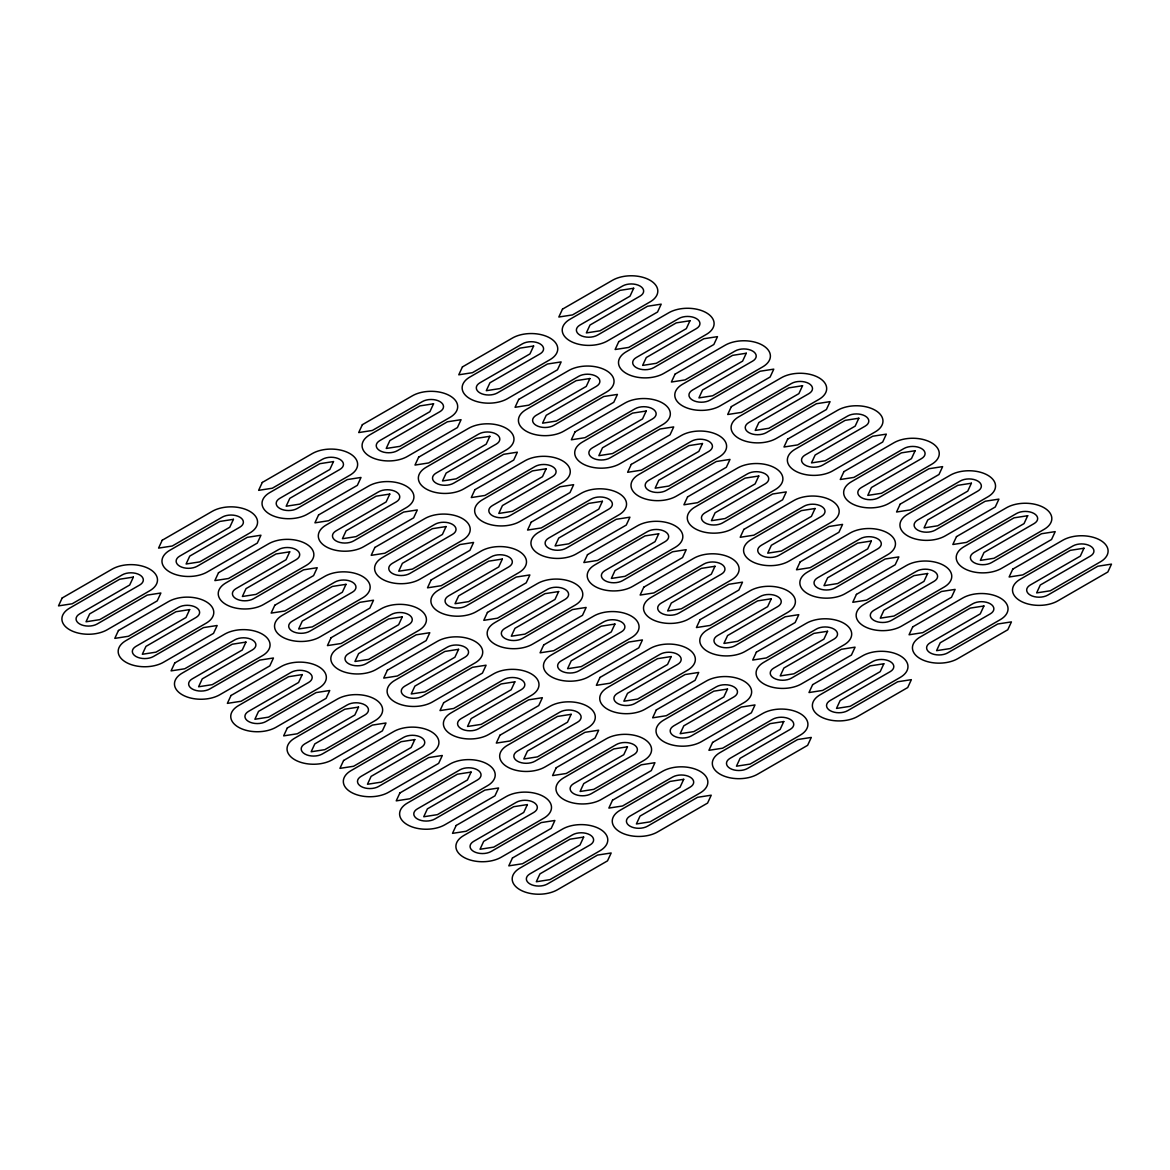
<?xml version="1.0" encoding="UTF-8"?>
<svg xmlns="http://www.w3.org/2000/svg" width="1170" height="1170" viewBox="0 0 1170 1170"><rect width="100%" height="100%" fill="white"/><g stroke="black" fill="none" stroke-linecap="round" stroke-linejoin="round"><path stroke-width="1.5" d="M62.156 598.002L58.5 605.884L72.174 603.778L122.206 574.894A12.387 7.152 0 0 1 139.713 574.894A12.387 7.152 0 0 1 139.713 585L89.68 613.884L86.024 621.782L99.684 619.661L149.716 590.777A26.53 15.312 0 0 0 149.716 569.117A26.53 15.312 0 0 0 112.188 569.117L62.156 598.002M133.365 577.102L129.709 585L79.677 613.884A12.387 7.152 0 0 0 79.677 623.99A12.387 7.152 0 0 0 97.183 623.99L147.215 595.106L160.89 593L157.219 600.883L107.187 629.767A26.53 15.312 0 0 1 69.673 629.767A26.53 15.312 0 0 1 69.673 608.107L119.706 579.223L133.365 577.102M118.448 630.498L114.792 638.381L128.451 636.275L178.483 607.391A12.387 7.152 0 0 1 196.004 607.391A12.387 7.152 0 0 1 196.004 617.497L145.972 646.381L142.301 654.279L155.976 652.158L206.008 623.274A26.53 15.312 0 0 0 206.008 601.614A26.53 15.312 0 0 0 168.48 601.614L118.448 630.498M162.22 540.233L158.564 548.116L172.239 546.01L222.271 517.125A12.387 7.152 0 0 1 239.777 517.125A12.387 7.152 0 0 1 239.777 527.231L189.745 556.116L186.088 564.013L199.748 561.892L249.78 533.008A26.53 15.312 0 0 0 249.78 511.334A26.53 15.312 0 0 0 212.253 511.334L162.22 540.233M189.657 609.599L185.986 617.497L135.954 646.381A12.387 7.152 0 0 0 135.954 656.487A12.387 7.152 0 0 0 153.475 656.487L203.507 627.603L217.167 625.497L213.51 633.379L163.478 662.264A26.53 15.312 0 0 1 125.951 662.264A26.53 15.312 0 0 1 125.951 640.604L175.983 611.72L189.657 609.599M233.43 519.334L229.773 527.231L179.741 556.116A12.387 7.152 0 0 0 179.741 566.221A12.387 7.152 0 0 0 197.247 566.221L247.28 537.337L260.954 535.216L257.283 543.114L207.251 571.998A26.53 15.312 0 0 1 169.738 571.998A26.53 15.312 0 0 1 169.738 550.339L219.77 521.454L233.43 519.334M174.739 662.995L171.069 670.878L184.743 668.772L234.775 639.888A12.387 7.152 0 0 1 252.281 639.888A12.387 7.152 0 0 1 252.281 649.993L202.249 678.878L198.593 686.775L212.253 684.655L262.285 655.77A26.53 15.312 0 0 0 262.285 634.111A26.53 15.312 0 0 0 224.772 634.111L174.739 662.995M218.512 572.73L214.856 580.612L228.516 578.506L278.548 549.607A12.387 7.152 0 0 1 296.068 549.607A12.387 7.152 0 0 1 296.068 559.728L246.036 588.612L242.365 596.495L256.04 594.389L306.072 565.505A26.53 15.312 0 0 0 306.072 543.831A26.53 15.312 0 0 0 268.544 543.831L218.512 572.73M262.285 482.449L258.628 490.347L272.303 488.226L322.335 459.342A12.387 7.152 0 0 1 339.841 459.342A12.387 7.152 0 0 1 339.841 469.462L289.809 498.347L286.153 506.23L299.812 504.124L349.845 475.239A26.53 15.312 0 0 0 349.845 453.565A26.53 15.312 0 0 0 312.317 453.565L262.285 482.449M245.949 642.096L242.278 649.993L192.246 678.878A12.387 7.152 0 0 0 192.246 688.984A12.387 7.152 0 0 0 209.752 688.984L259.784 660.099L273.458 657.993L269.802 665.876L219.77 694.761A26.53 15.312 0 0 1 182.242 694.761A26.53 15.312 0 0 1 182.242 673.101L232.274 644.217L245.949 642.096M289.721 551.83L286.05 559.728L236.018 588.612A12.387 7.152 0 0 0 236.018 598.718A12.387 7.152 0 0 0 253.539 598.718L303.571 569.834L317.231 567.713L313.575 575.611L263.542 604.495A26.53 15.312 0 0 1 226.015 604.495A26.53 15.312 0 0 1 226.015 582.835L276.047 553.951L289.721 551.83M333.494 461.565L329.838 469.462L279.805 498.347A12.387 7.152 0 0 0 279.805 508.453A12.387 7.152 0 0 0 297.312 508.453L347.344 479.568L361.018 477.448L357.347 485.345L307.315 514.23A26.53 15.312 0 0 1 269.802 514.23A26.53 15.312 0 0 1 269.802 492.57L319.834 463.686L333.494 461.565M231.017 695.492L227.36 703.375L241.035 701.269L291.067 672.384A12.387 7.152 0 0 1 308.573 672.384A12.387 7.152 0 0 1 308.573 682.49L258.541 711.375L254.87 719.272L268.544 717.151L318.576 688.267A26.53 15.312 0 0 0 318.576 666.607A26.53 15.312 0 0 0 281.049 666.607L231.017 695.492M274.804 605.226L271.133 613.109L284.807 611.003L334.839 582.104A12.387 7.152 0 0 1 352.345 582.104A12.387 7.152 0 0 1 352.345 592.225L302.313 621.109L298.657 628.992L312.317 626.886L362.364 598.002A26.53 15.312 0 0 0 362.364 576.327A26.53 15.312 0 0 0 324.836 576.327L274.804 605.226M318.576 514.946L314.92 522.844L328.58 520.723L378.612 491.839A12.387 7.152 0 0 1 396.133 491.839A12.387 7.152 0 0 1 396.133 501.959L346.101 530.844L342.43 538.726L356.104 536.62L406.136 507.736A26.53 15.312 0 0 0 406.136 486.062A26.53 15.312 0 0 0 368.608 486.062L318.576 514.946M362.364 424.681L358.693 432.578L372.367 430.458L422.399 401.573A12.387 7.152 0 0 1 439.905 401.573A12.387 7.152 0 0 1 439.905 411.679L389.873 440.563L386.217 448.461L399.877 446.355L449.909 417.456A26.53 15.312 0 0 0 449.909 395.796A26.53 15.312 0 0 0 412.396 395.796L362.364 424.681M302.226 674.593L298.569 682.49L248.537 711.375A12.387 7.152 0 0 0 248.537 721.48A12.387 7.152 0 0 0 266.043 721.48L316.075 692.596L329.75 690.49L326.079 698.373L276.047 727.257A26.53 15.312 0 0 1 238.519 727.257A26.53 15.312 0 0 1 238.519 705.598L288.566 676.713L302.226 674.593M346.013 584.327L342.342 592.225L292.31 621.109A12.387 7.152 0 0 0 292.31 631.215A12.387 7.152 0 0 0 309.816 631.215L359.848 602.331L373.522 600.21L369.866 608.107L319.834 636.992A26.53 15.312 0 0 1 282.306 636.992A26.53 15.312 0 0 1 282.306 615.332L332.339 586.448L346.013 584.327M389.785 494.062L386.115 501.959L336.082 530.844A12.387 7.152 0 0 0 336.082 540.949A12.387 7.152 0 0 0 353.603 540.949L403.635 512.065L417.295 509.945L413.639 517.842L363.607 546.726A26.53 15.312 0 0 1 326.079 546.726A26.53 15.312 0 0 1 326.079 525.067L376.111 496.182L389.785 494.062M433.558 403.796L429.902 411.679L379.87 440.563A12.387 7.152 0 0 0 379.87 450.684A12.387 7.152 0 0 0 397.376 450.684L447.408 421.8L461.082 419.679L457.411 427.577L407.379 456.461A26.53 15.312 0 0 1 369.866 456.461A26.53 15.312 0 0 1 369.866 434.787L419.898 405.902L433.558 403.796M287.308 727.989L283.652 735.871L297.312 733.765L347.344 704.881A12.387 7.152 0 0 1 364.864 704.881A12.387 7.152 0 0 1 364.864 714.987L314.832 743.871L311.161 751.769L324.836 749.648L374.868 720.764A26.53 15.312 0 0 0 374.868 699.104A26.53 15.312 0 0 0 337.34 699.104L287.308 727.989M331.081 637.723L327.424 645.606L341.099 643.5L391.131 614.601A12.387 7.152 0 0 1 408.637 614.601A12.387 7.152 0 0 1 408.637 624.721L358.605 653.606L354.934 661.489L368.608 659.383L418.641 630.498A26.53 15.312 0 0 0 418.641 608.824A26.53 15.312 0 0 0 381.113 608.824L331.081 637.723M374.868 547.443L371.197 555.341L384.872 553.22L434.904 524.335A12.387 7.152 0 0 1 452.41 524.335A12.387 7.152 0 0 1 452.41 534.456L402.378 563.34L398.721 571.223L412.396 569.117L462.428 540.233A26.53 15.312 0 0 0 462.428 518.559A26.53 15.312 0 0 0 424.9 518.559L374.868 547.443M418.641 457.178L414.984 465.075L428.644 462.954L478.676 434.07A12.387 7.152 0 0 1 496.197 434.07A12.387 7.152 0 0 1 496.197 444.176L446.165 473.06L442.494 480.958L456.168 478.837L506.2 449.953A26.53 15.312 0 0 0 506.2 428.293A26.53 15.312 0 0 0 468.673 428.293L418.641 457.178M462.428 366.912L458.757 374.809L472.431 372.689L522.463 343.805A12.387 7.152 0 0 1 539.97 343.805A12.387 7.152 0 0 1 539.97 353.91L489.937 382.795L486.281 390.692L499.941 388.572L549.973 359.687A26.53 15.312 0 0 0 549.973 338.028A26.53 15.312 0 0 0 512.46 338.028L462.428 366.912M358.517 707.089L354.846 714.987L304.814 743.871A12.387 7.152 0 0 0 304.814 753.977A12.387 7.152 0 0 0 322.335 753.977L372.367 725.093L386.027 722.987L382.371 730.87L332.339 759.754A26.53 15.312 0 0 1 294.811 759.754A26.53 15.312 0 0 1 294.811 738.094L344.843 709.21L358.517 707.089M402.29 616.824L398.634 624.721L348.601 653.606A12.387 7.152 0 0 0 348.601 663.712A12.387 7.152 0 0 0 366.108 663.712L416.14 634.827L429.814 632.707L426.143 640.604L376.111 669.489A26.53 15.312 0 0 1 338.598 669.489A26.53 15.312 0 0 1 338.598 647.829L388.63 618.945L402.29 616.824M446.077 526.558L442.406 534.456L392.374 563.34A12.387 7.152 0 0 0 392.374 573.446A12.387 7.152 0 0 0 409.88 573.446L459.912 544.562L473.587 542.441L469.93 550.339L419.898 579.223A26.53 15.312 0 0 1 382.371 579.223A26.53 15.312 0 0 1 382.371 557.563L432.403 528.679L446.077 526.558M489.85 436.293L486.193 444.176L436.147 473.06A12.387 7.152 0 0 0 436.147 483.181A12.387 7.152 0 0 0 453.667 483.181L503.7 454.296L517.359 452.176L513.703 460.073L463.671 488.958A26.53 15.312 0 0 1 426.143 488.958A26.53 15.312 0 0 1 426.143 467.283L476.175 438.399L489.85 436.293M533.622 346.027L529.966 353.91L479.934 382.795A12.387 7.152 0 0 0 479.934 392.915A12.387 7.152 0 0 0 497.44 392.915L547.472 364.016L561.147 361.91L557.476 369.793L507.444 398.692A26.53 15.312 0 0 1 469.93 398.692A26.53 15.312 0 0 1 469.93 377.018L519.963 348.133L533.622 346.027M343.6 760.485L339.929 768.368L353.603 766.262L403.635 737.378A12.387 7.152 0 0 1 421.141 737.378A12.387 7.152 0 0 1 421.141 747.484L371.109 776.368L367.453 784.266L381.113 782.145L431.145 753.261A26.53 15.312 0 0 0 431.145 731.601A26.53 15.312 0 0 0 393.632 731.601L343.6 760.485M387.372 670.22L383.716 678.103L397.376 675.997L447.408 647.098A12.387 7.152 0 0 1 464.929 647.098A12.387 7.152 0 0 1 464.929 657.218L414.897 686.103L411.226 693.985L424.9 691.879L474.932 662.995A26.53 15.312 0 0 0 474.932 641.321A26.53 15.312 0 0 0 437.404 641.321L387.372 670.22M431.145 579.94L427.489 587.837L441.163 585.717L491.195 556.832A12.387 7.152 0 0 1 508.701 556.832A12.387 7.152 0 0 1 508.701 566.953L458.669 595.837L455.013 603.72L468.673 601.614L518.705 572.73A26.53 15.312 0 0 0 518.705 551.055A26.53 15.312 0 0 0 481.177 551.055L431.145 579.94M474.932 489.674L471.261 497.572L484.936 495.451L534.968 466.567A12.387 7.152 0 0 1 552.474 466.567A12.387 7.152 0 0 1 552.474 476.673L502.442 505.557L498.786 513.454L512.46 511.334L562.492 482.449A26.53 15.312 0 0 0 562.492 460.79A26.53 15.312 0 0 0 524.964 460.79L474.932 489.674M518.705 399.409L515.049 407.306L528.708 405.186L578.74 376.301A12.387 7.152 0 0 1 596.261 376.301A12.387 7.152 0 0 1 596.261 386.407L546.229 415.291L542.558 423.189L556.233 421.068L606.265 392.184A26.53 15.312 0 0 0 606.265 370.524A26.53 15.312 0 0 0 568.737 370.524L518.705 399.409M562.492 309.143L558.821 317.026L572.496 314.92L622.528 286.036A12.387 7.152 0 0 1 640.034 286.036A12.387 7.152 0 0 1 640.034 296.142L590.002 325.026L586.346 332.923L600.005 330.803L650.037 301.918A26.53 15.312 0 0 0 650.037 280.259A26.53 15.312 0 0 0 612.524 280.259L562.492 309.143M414.794 739.586L411.138 747.484L361.106 776.368A12.387 7.152 0 0 0 361.106 786.474A12.387 7.152 0 0 0 378.612 786.474L428.644 757.59L442.318 755.484L438.662 763.366L388.63 792.251A26.53 15.312 0 0 1 351.102 792.251A26.53 15.312 0 0 1 351.102 770.591L401.134 741.707L414.794 739.586M458.581 649.321L454.911 657.218L404.878 686.103A12.387 7.152 0 0 0 404.878 696.208A12.387 7.152 0 0 0 422.399 696.208L472.431 667.324L486.091 665.203L482.435 673.101L432.403 701.985A26.53 15.312 0 0 1 394.875 701.985A26.53 15.312 0 0 1 394.875 680.326L444.907 651.441L458.581 649.321M502.354 559.055L498.698 566.953L448.666 595.837A12.387 7.152 0 0 0 448.666 605.943A12.387 7.152 0 0 0 466.172 605.943L516.204 577.059L529.878 574.938L526.207 582.835L476.175 611.72A26.53 15.312 0 0 1 438.662 611.72A26.53 15.312 0 0 1 438.662 590.06L488.694 561.176L502.354 559.055M546.141 468.79L542.471 476.673L492.438 505.557A12.387 7.152 0 0 0 492.438 515.678A12.387 7.152 0 0 0 509.945 515.678L559.977 486.793L573.651 484.672L569.995 492.57L519.963 521.454A26.53 15.312 0 0 1 482.435 521.454A26.53 15.312 0 0 1 482.435 499.78L532.467 470.896L546.141 468.79M589.914 378.524L586.258 386.407L536.226 415.291A12.387 7.152 0 0 0 536.226 425.412A12.387 7.152 0 0 0 553.732 425.412L603.764 396.513L617.438 394.407L613.767 402.29L563.735 431.189A26.53 15.312 0 0 1 526.207 431.189A26.53 15.312 0 0 1 526.207 409.515L576.24 380.63L589.914 378.524M633.687 288.244L630.03 296.142L579.998 325.026A12.387 7.152 0 0 0 579.998 335.132A12.387 7.152 0 0 0 597.504 335.132L647.536 306.248L661.211 304.142L657.54 312.024L607.508 340.909A26.53 15.312 0 0 1 569.995 340.909A26.53 15.312 0 0 1 569.995 319.249L620.027 290.365L633.687 288.244M399.877 792.982L396.221 800.865L409.88 798.759L459.912 769.875A12.387 7.152 0 0 1 477.433 769.875A12.387 7.152 0 0 1 477.433 779.981L427.401 808.865L423.73 816.762L437.404 814.642L487.437 785.757A26.53 15.312 0 0 0 487.437 764.098A26.53 15.312 0 0 0 449.909 764.098L399.877 792.982M443.664 702.717L439.993 710.599L453.667 708.493L503.7 679.594A12.387 7.152 0 0 1 521.206 679.594A12.387 7.152 0 0 1 521.206 689.715L471.174 718.599L467.517 726.482L481.177 724.376L531.209 695.492A26.53 15.312 0 0 0 531.209 673.818A26.53 15.312 0 0 0 493.696 673.818L443.664 702.717M487.437 612.436L483.78 620.334L497.44 618.213L547.472 589.329A12.387 7.152 0 0 1 564.993 589.329A12.387 7.152 0 0 1 564.993 599.449L514.961 628.334L511.29 636.217L524.964 634.111L574.996 605.226A26.53 15.312 0 0 0 574.996 583.552A26.53 15.312 0 0 0 537.469 583.552L487.437 612.436M531.209 522.171L527.553 530.068L541.227 527.948L591.259 499.063A12.387 7.152 0 0 1 608.766 499.063A12.387 7.152 0 0 1 608.766 509.169L558.734 538.054L555.077 545.951L568.737 543.831L618.769 514.946A26.53 15.312 0 0 0 618.769 493.287A26.53 15.312 0 0 0 581.241 493.287L531.209 522.171M574.996 431.905L571.326 439.803L585 437.682L635.032 408.798A12.387 7.152 0 0 1 652.538 408.798A12.387 7.152 0 0 1 652.538 418.904L602.506 447.788L598.85 455.686L612.524 453.565L662.556 424.681A26.53 15.312 0 0 0 662.556 403.021A26.53 15.312 0 0 0 625.029 403.021L574.996 431.905M618.769 341.64L615.113 349.523L628.773 347.417L678.805 318.532A12.387 7.152 0 0 1 696.325 318.532A12.387 7.152 0 0 1 696.325 328.638L646.293 357.523L642.622 365.42L656.297 363.3L706.329 334.415A26.53 15.312 0 0 0 706.329 312.756A26.53 15.312 0 0 0 668.801 312.756L618.769 341.64M471.086 772.083L467.43 779.981L417.397 808.865A12.387 7.152 0 0 0 417.397 818.971A12.387 7.152 0 0 0 434.904 818.971L484.936 790.086L498.61 787.98L494.939 795.863L444.907 824.748A26.53 15.312 0 0 1 407.379 824.748A26.53 15.312 0 0 1 407.379 803.088L457.411 774.204L471.086 772.083M514.859 681.817L511.202 689.715L461.17 718.599A12.387 7.152 0 0 0 461.17 728.705A12.387 7.152 0 0 0 478.676 728.705L528.708 699.821L542.383 697.7L538.726 705.598L488.694 734.482A26.53 15.312 0 0 1 451.167 734.482A26.53 15.312 0 0 1 451.167 712.822L501.199 683.938L514.859 681.817M558.646 591.552L554.975 599.449L504.943 628.334A12.387 7.152 0 0 0 504.943 638.44A12.387 7.152 0 0 0 522.463 638.44L572.496 609.555L586.155 607.435L582.499 615.332L532.467 644.217A26.53 15.312 0 0 1 494.939 644.217A26.53 15.312 0 0 1 494.939 622.557L544.971 593.673L558.646 591.552M602.418 501.286L598.762 509.169L548.73 538.054A12.387 7.152 0 0 0 548.73 548.174A12.387 7.152 0 0 0 566.236 548.174L616.268 519.29L629.943 517.169L626.272 525.067L576.24 553.951A26.53 15.312 0 0 1 538.726 553.951A26.53 15.312 0 0 1 538.726 532.277L588.759 503.392L602.418 501.286M646.206 411.021L642.535 418.904L592.503 447.788A12.387 7.152 0 0 0 592.503 457.909A12.387 7.152 0 0 0 610.023 457.909L660.055 429.01L673.715 426.904L670.059 434.787L620.027 463.686A26.53 15.312 0 0 1 582.499 463.686A26.53 15.312 0 0 1 582.499 442.011L632.531 413.127L646.206 411.021M689.978 320.741L686.322 328.638L636.29 357.523A12.387 7.152 0 0 0 636.29 367.629A12.387 7.152 0 0 0 653.796 367.629L703.828 338.744L717.502 336.638L713.832 344.521L663.799 373.405A26.53 15.312 0 0 1 626.272 373.405A26.53 15.312 0 0 1 626.272 351.746L676.304 322.861L689.978 320.741M456.168 825.479L452.497 833.362L466.172 831.256L516.204 802.371A12.387 7.152 0 0 1 533.71 802.371A12.387 7.152 0 0 1 533.71 812.477L483.678 841.362L480.022 849.259L493.696 847.138L543.728 818.254A26.53 15.312 0 0 0 543.728 796.594A26.53 15.312 0 0 0 506.2 796.594L456.168 825.479M499.941 735.213L496.285 743.096L509.945 740.99L559.977 712.091A12.387 7.152 0 0 1 577.497 712.091A12.387 7.152 0 0 1 577.497 722.212L527.465 751.096L523.794 758.979L537.469 756.873L587.501 727.989A26.53 15.312 0 0 0 587.501 706.314A26.53 15.312 0 0 0 549.973 706.314L499.941 735.213M543.728 644.933L540.057 652.831L553.732 650.71L603.764 621.826A12.387 7.152 0 0 1 621.27 621.826A12.387 7.152 0 0 1 621.27 631.946L571.238 660.831L567.582 668.713L581.241 666.607L631.273 637.723A26.53 15.312 0 0 0 631.273 616.049A26.53 15.312 0 0 0 593.76 616.049L543.728 644.933M587.501 554.668L583.845 562.565L597.504 560.445L647.536 531.56A12.387 7.152 0 0 1 665.057 531.56A12.387 7.152 0 0 1 665.057 541.666L615.025 570.55L611.354 578.448L625.029 576.327L675.061 547.443A26.53 15.312 0 0 0 675.061 525.783A26.53 15.312 0 0 0 637.533 525.783L587.501 554.668M631.273 464.402L627.617 472.3L641.292 470.179L691.324 441.295A12.387 7.152 0 0 1 708.83 441.295A12.387 7.152 0 0 1 708.83 451.401L658.798 480.285L655.141 488.183L668.801 486.062L718.833 457.178A26.53 15.312 0 0 0 718.833 435.518A26.53 15.312 0 0 0 681.306 435.518L631.273 464.402M675.061 374.137L671.39 382.02L685.064 379.914L735.096 351.029A12.387 7.152 0 0 1 752.602 351.029A12.387 7.152 0 0 1 752.602 361.135L702.57 390.019L698.914 397.917L712.588 395.796L762.621 366.912A26.53 15.312 0 0 0 762.621 345.252A26.53 15.312 0 0 0 725.093 345.252L675.061 374.137M527.378 804.58L523.707 812.477L473.674 841.362A12.387 7.152 0 0 0 473.674 851.467A12.387 7.152 0 0 0 491.195 851.467L541.227 822.583L554.887 820.477L551.231 828.36L501.199 857.244A26.53 15.312 0 0 1 463.671 857.244A26.53 15.312 0 0 1 463.671 835.585L513.703 806.7L527.378 804.58M571.15 714.314L567.494 722.212L517.462 751.096A12.387 7.152 0 0 0 517.462 761.202A12.387 7.152 0 0 0 534.968 761.202L585 732.318L598.674 730.197L595.003 738.094L544.971 766.979A26.53 15.312 0 0 1 507.444 766.979A26.53 15.312 0 0 1 507.444 745.319L557.476 716.435L571.15 714.314M614.923 624.049L611.266 631.946L561.234 660.831A12.387 7.152 0 0 0 561.234 670.936A12.387 7.152 0 0 0 578.74 670.936L628.773 642.052L642.447 639.931L638.791 647.829L588.759 676.713A26.53 15.312 0 0 1 551.231 676.713A26.53 15.312 0 0 1 551.231 655.054L601.263 626.169L614.923 624.049M658.71 533.783L655.039 541.666L605.007 570.55A12.387 7.152 0 0 0 605.007 580.671A12.387 7.152 0 0 0 622.528 580.671L672.56 551.787L686.22 549.666L682.563 557.563L632.531 586.448A26.53 15.312 0 0 1 595.003 586.448A26.53 15.312 0 0 1 595.003 564.774L645.036 535.889L658.71 533.783M702.483 443.518L698.826 451.401L648.794 480.285A12.387 7.152 0 0 0 648.794 490.405A12.387 7.152 0 0 0 666.3 490.405L716.332 461.506L730.007 459.4L726.336 467.283L676.304 496.182A26.53 15.312 0 0 1 638.791 496.182A26.53 15.312 0 0 1 638.791 474.508L688.823 445.624L702.483 443.518M746.27 353.238L742.599 361.135L692.567 390.019A12.387 7.152 0 0 0 692.567 400.125A12.387 7.152 0 0 0 710.088 400.125L760.12 371.241L773.779 369.135L770.123 377.018L720.091 405.902A26.53 15.312 0 0 1 682.563 405.902A26.53 15.312 0 0 1 682.563 384.243L732.596 355.358L746.27 353.238M512.46 857.976L508.789 865.858L522.463 863.752L572.496 834.868A12.387 7.152 0 0 1 590.002 834.868A12.387 7.152 0 0 1 590.002 844.974L539.97 873.858L536.313 881.756L549.973 879.635L600.005 850.751A26.53 15.312 0 0 0 600.005 829.091A26.53 15.312 0 0 0 562.492 829.091L512.46 857.976M556.233 767.71L552.562 775.593L566.236 773.487L616.268 744.588A12.387 7.152 0 0 1 633.774 744.588A12.387 7.152 0 0 1 633.774 754.708L583.742 783.593L580.086 791.476L593.76 789.37L643.792 760.485A26.53 15.312 0 0 0 643.792 738.811A26.53 15.312 0 0 0 606.265 738.811L556.233 767.71M600.005 677.43L596.349 685.327L610.023 683.207L660.055 654.322A12.387 7.152 0 0 1 677.562 654.322A12.387 7.152 0 0 1 677.562 664.443L627.529 693.327L623.859 701.21L637.533 699.104L687.565 670.22A26.53 15.312 0 0 0 687.565 648.546A26.53 15.312 0 0 0 650.037 648.546L600.005 677.43M643.792 587.164L640.122 595.062L653.796 592.941L703.828 564.057A12.387 7.152 0 0 1 721.334 564.057A12.387 7.152 0 0 1 721.334 574.163L671.302 603.047L667.646 610.945L681.306 608.824L731.338 579.94A26.53 15.312 0 0 0 731.338 558.28A26.53 15.312 0 0 0 693.825 558.28L643.792 587.164M687.565 496.899L683.909 504.796L697.569 502.676L747.601 473.791A12.387 7.152 0 0 1 765.121 473.791A12.387 7.152 0 0 1 765.121 483.897L715.089 512.782L711.418 520.679L725.093 518.559L775.125 489.674A26.53 15.312 0 0 0 775.125 468.015A26.53 15.312 0 0 0 737.597 468.015L687.565 496.899M731.338 406.634L727.681 414.516L741.356 412.41L791.388 383.526A12.387 7.152 0 0 1 808.894 383.526A12.387 7.152 0 0 1 808.894 393.632L758.862 422.516L755.206 430.414L768.865 428.293L818.898 399.409A26.53 15.312 0 0 0 818.898 377.749A26.53 15.312 0 0 0 781.37 377.749L731.338 406.634M583.654 837.077L579.998 844.974L529.966 873.858A12.387 7.152 0 0 0 529.966 883.964A12.387 7.152 0 0 0 547.472 883.964L597.504 855.08L611.179 852.974L607.508 860.857L557.476 889.741A26.53 15.312 0 0 1 519.963 889.741A26.53 15.312 0 0 1 519.963 868.081L569.995 839.197L583.654 837.077M627.442 746.811L623.771 754.708L573.739 783.593A12.387 7.152 0 0 0 573.739 793.699A12.387 7.152 0 0 0 591.259 793.699L641.292 764.814L654.951 762.694L651.295 770.591L601.263 799.476A26.53 15.312 0 0 1 563.735 799.476A26.53 15.312 0 0 1 563.735 777.816L613.767 748.932L627.442 746.811M671.214 656.545L667.558 664.443L617.526 693.327A12.387 7.152 0 0 0 617.526 703.433A12.387 7.152 0 0 0 635.032 703.433L685.064 674.549L698.739 672.428L695.068 680.326L645.036 709.21A26.53 15.312 0 0 1 607.508 709.21A26.53 15.312 0 0 1 607.508 687.55L657.54 658.666L671.214 656.545M714.987 566.28L711.331 574.163L661.299 603.047A12.387 7.152 0 0 0 661.299 613.168A12.387 7.152 0 0 0 678.805 613.168L728.837 584.283L742.511 582.163L738.855 590.06L688.823 618.945A26.53 15.312 0 0 1 651.295 618.945A26.53 15.312 0 0 1 651.295 597.27L701.327 568.386L714.987 566.28M758.774 476.014L755.103 483.897L705.071 512.782A12.387 7.152 0 0 0 705.071 522.902A12.387 7.152 0 0 0 722.592 522.902L772.624 494.003L786.284 491.897L782.628 499.78L732.596 528.679A26.53 15.312 0 0 1 695.068 528.679A26.53 15.312 0 0 1 695.068 507.005L745.1 478.12L758.774 476.014M802.547 385.734L798.891 393.632L748.858 422.516A12.387 7.152 0 0 0 748.858 432.622A12.387 7.152 0 0 0 766.365 432.622L816.397 403.738L830.071 401.632L826.4 409.515L776.368 438.399A26.53 15.312 0 0 1 738.855 438.399A26.53 15.312 0 0 1 738.855 416.739L788.887 387.855L802.547 385.734M612.524 800.207L608.853 808.09L622.528 805.984L672.56 777.085A12.387 7.152 0 0 1 690.066 777.085A12.387 7.152 0 0 1 690.066 787.205L640.034 816.09L636.378 823.972L650.037 821.866L700.069 792.982A26.53 15.312 0 0 0 700.069 771.308A26.53 15.312 0 0 0 662.556 771.308L612.524 800.207M656.297 709.927L652.641 717.824L666.3 715.704L716.332 686.819A12.387 7.152 0 0 1 733.853 686.819A12.387 7.152 0 0 1 733.853 696.94L683.806 725.824L680.15 733.707L693.825 731.601L743.857 702.717A26.53 15.312 0 0 0 743.857 681.042A26.53 15.312 0 0 0 706.329 681.042L656.297 709.927M700.069 619.661L696.413 627.559L710.088 625.438L760.12 596.554A12.387 7.152 0 0 1 777.626 596.554A12.387 7.152 0 0 1 777.626 606.66L727.594 635.544L723.923 643.441L737.597 641.321L787.629 612.436A26.53 15.312 0 0 0 787.629 590.777A26.53 15.312 0 0 0 750.102 590.777L700.069 619.661M743.857 529.396L740.186 537.293L753.86 535.173L803.892 506.288A12.387 7.152 0 0 1 821.398 506.288A12.387 7.152 0 0 1 821.398 516.394L771.366 545.278L767.71 553.176L781.37 551.055L831.402 522.171A26.53 15.312 0 0 0 831.402 500.511A26.53 15.312 0 0 0 793.889 500.511L743.857 529.396M787.629 439.13L783.973 447.013L797.633 444.907L847.665 416.023A12.387 7.152 0 0 1 865.186 416.023A12.387 7.152 0 0 1 865.186 426.129L815.154 455.013L811.483 462.91L825.157 460.79L875.189 431.905A26.53 15.312 0 0 0 875.189 410.246A26.53 15.312 0 0 0 837.661 410.246L787.629 439.13M683.719 779.308L680.062 787.205L630.03 816.09A12.387 7.152 0 0 0 630.03 826.195A12.387 7.152 0 0 0 647.536 826.195L697.569 797.311L711.243 795.191L707.572 803.088L657.54 831.972A26.53 15.312 0 0 1 620.027 831.972A26.53 15.312 0 0 1 620.027 810.313L670.059 781.428L683.719 779.308M727.506 689.042L723.835 696.94L673.803 725.824A12.387 7.152 0 0 0 673.803 735.93A12.387 7.152 0 0 0 691.324 735.93L741.356 707.046L755.016 704.925L751.359 712.822L701.327 741.707A26.53 15.312 0 0 1 663.799 741.707A26.53 15.312 0 0 1 663.799 720.047L713.832 691.163L727.506 689.042M771.279 598.777L767.622 606.66L717.59 635.544A12.387 7.152 0 0 0 717.59 645.664A12.387 7.152 0 0 0 735.096 645.664L785.129 616.78L798.803 614.659L795.132 622.557L745.1 651.441A26.53 15.312 0 0 1 707.572 651.441A26.53 15.312 0 0 1 707.572 629.767L757.604 600.883L771.279 598.777M815.066 508.511L811.395 516.394L761.363 545.278A12.387 7.152 0 0 0 761.363 555.399A12.387 7.152 0 0 0 778.869 555.399L828.901 526.5L842.575 524.394L838.919 532.277L788.887 561.176A26.53 15.312 0 0 1 751.359 561.176A26.53 15.312 0 0 1 751.359 539.502L801.391 510.617L815.066 508.511M858.838 418.231L855.168 426.129L805.135 455.013A12.387 7.152 0 0 0 805.135 465.119A12.387 7.152 0 0 0 822.656 465.119L872.688 436.234L886.348 434.128L882.692 442.011L832.66 470.896A26.53 15.312 0 0 1 795.132 470.896A26.53 15.312 0 0 1 795.132 449.236L845.164 420.352L858.838 418.231M712.588 742.423L708.918 750.321L722.592 748.2L772.624 719.316A12.387 7.152 0 0 1 790.13 719.316A12.387 7.152 0 0 1 790.13 729.436L740.098 758.321L736.442 766.204L750.102 764.098L800.134 735.213A26.53 15.312 0 0 0 800.134 713.539A26.53 15.312 0 0 0 762.621 713.539L712.588 742.423M756.361 652.158L752.705 660.055L766.365 657.935L816.397 629.05A12.387 7.152 0 0 1 833.918 629.05A12.387 7.152 0 0 1 833.918 639.156L783.885 668.041L780.214 675.938L793.889 673.818L843.921 644.933A26.53 15.312 0 0 0 843.921 623.274A26.53 15.312 0 0 0 806.393 623.274L756.361 652.158M800.134 561.892L796.477 569.79L810.152 567.669L860.184 538.785A12.387 7.152 0 0 1 877.69 538.785A12.387 7.152 0 0 1 877.69 548.891L827.658 577.775L823.987 585.673L837.661 583.552L887.694 554.668A26.53 15.312 0 0 0 887.694 533.008A26.53 15.312 0 0 0 850.166 533.008L800.134 561.892M843.921 471.627L840.25 479.51L853.924 477.404L903.957 448.519A12.387 7.152 0 0 1 921.463 448.519A12.387 7.152 0 0 1 921.463 458.625L871.431 487.51L867.774 495.407L881.434 493.287L931.481 464.402A26.53 15.312 0 0 0 931.481 442.743A26.53 15.312 0 0 0 893.953 442.743L843.921 471.627M783.783 721.539L780.127 729.436L730.095 758.321A12.387 7.152 0 0 0 730.095 768.427A12.387 7.152 0 0 0 747.601 768.427L797.633 739.542L811.307 737.422L807.636 745.319L757.604 774.204A26.53 15.312 0 0 1 720.091 774.204A26.53 15.312 0 0 1 720.091 752.544L770.123 723.645L783.783 721.539M827.57 631.273L823.899 639.156L773.867 668.041A12.387 7.152 0 0 0 773.867 678.161A12.387 7.152 0 0 0 791.388 678.161L841.42 649.277L855.08 647.156L851.424 655.054L801.391 683.938A26.53 15.312 0 0 1 763.864 683.938A26.53 15.312 0 0 1 763.864 662.264L813.896 633.379L827.57 631.273M871.343 541.008L867.687 548.891L817.654 577.775A12.387 7.152 0 0 0 817.654 587.896A12.387 7.152 0 0 0 835.161 587.896L885.193 558.997L898.867 556.891L895.196 564.774L845.164 593.673A26.53 15.312 0 0 1 807.636 593.673A26.53 15.312 0 0 1 807.636 571.998L857.683 543.114L871.343 541.008M915.13 450.728L911.459 458.625L861.427 487.51A12.387 7.152 0 0 0 861.427 497.616A12.387 7.152 0 0 0 878.933 497.616L928.965 468.731L942.64 466.625L938.983 474.508L888.951 503.392A26.53 15.312 0 0 1 851.424 503.392A26.53 15.312 0 0 1 851.424 481.733L901.456 452.848L915.13 450.728M812.653 684.655L808.982 692.552L822.656 690.432L872.688 661.547A12.387 7.152 0 0 1 890.194 661.547A12.387 7.152 0 0 1 890.194 671.653L840.162 700.537L836.506 708.435L850.166 706.314L900.198 677.43A26.53 15.312 0 0 0 900.198 655.77A26.53 15.312 0 0 0 862.685 655.77L812.653 684.655M856.425 594.389L852.769 602.287L866.429 600.166L916.461 571.282A12.387 7.152 0 0 1 933.982 571.282A12.387 7.152 0 0 1 933.982 581.388L883.95 610.272L880.279 618.169L893.953 616.049L943.985 587.164A26.53 15.312 0 0 0 943.985 565.505A26.53 15.312 0 0 0 906.457 565.505L856.425 594.389M900.198 504.124L896.542 512.007L910.216 509.901L960.248 481.016A12.387 7.152 0 0 1 977.754 481.016A12.387 7.152 0 0 1 977.754 491.122L927.722 520.006L924.051 527.904L937.726 525.783L987.758 496.899A26.53 15.312 0 0 0 987.758 475.239A26.53 15.312 0 0 0 950.23 475.239L900.198 504.124M883.847 663.77L880.191 671.653L830.159 700.537A12.387 7.152 0 0 0 830.159 710.658A12.387 7.152 0 0 0 847.665 710.658L897.697 681.774L911.371 679.653L907.715 687.55L857.683 716.435A26.53 15.312 0 0 1 820.155 716.435A26.53 15.312 0 0 1 820.155 694.761L870.188 665.876L883.847 663.77M927.634 573.505L923.964 581.388L873.931 610.272A12.387 7.152 0 0 0 873.931 620.392A12.387 7.152 0 0 0 891.452 620.392L941.484 591.493L955.144 589.387L951.488 597.27L901.456 626.169A26.53 15.312 0 0 1 863.928 626.169A26.53 15.312 0 0 1 863.928 604.495L913.96 575.611L927.634 573.505M971.407 483.225L967.751 491.122L917.719 520.006A12.387 7.152 0 0 0 917.719 530.112A12.387 7.152 0 0 0 935.225 530.112L985.257 501.228L998.931 499.122L995.26 507.005L945.228 535.889A26.53 15.312 0 0 1 907.715 535.889A26.53 15.312 0 0 1 907.715 514.23L957.747 485.345L971.407 483.225M912.717 626.886L909.046 634.784L922.72 632.663L972.753 603.778A12.387 7.152 0 0 1 990.259 603.778A12.387 7.152 0 0 1 990.259 613.884L940.227 642.769L936.57 650.666L950.23 648.546L1000.262 619.661A26.53 15.312 0 0 0 1000.262 598.002A26.53 15.312 0 0 0 962.749 598.002L912.717 626.886M956.49 536.62L952.833 544.503L966.493 542.397L1016.525 513.513A12.387 7.152 0 0 1 1034.046 513.513A12.387 7.152 0 0 1 1034.046 523.619L984.014 552.503L980.343 560.401L994.017 558.28L1044.049 529.396A26.53 15.312 0 0 0 1044.049 507.736A26.53 15.312 0 0 0 1006.522 507.736L956.49 536.62M983.911 605.987L980.255 613.884L930.223 642.769A12.387 7.152 0 0 0 930.223 652.875A12.387 7.152 0 0 0 947.729 652.875L997.761 623.99L1011.436 621.884L1007.779 629.767L957.747 658.666A26.53 15.312 0 0 1 920.22 658.666A26.53 15.312 0 0 1 920.22 636.992L970.252 608.107L983.911 605.987M1027.699 515.721L1024.028 523.619L973.996 552.503A12.387 7.152 0 0 0 973.996 562.609A12.387 7.152 0 0 0 991.516 562.609L1041.549 533.725L1055.208 531.619L1051.552 539.502L1001.52 568.386A26.53 15.312 0 0 1 963.992 568.386A26.53 15.312 0 0 1 963.992 546.726L1014.024 517.842L1027.699 515.721M1012.781 569.117L1009.11 577L1022.785 574.894L1072.817 546.01A12.387 7.152 0 0 1 1090.323 546.01A12.387 7.152 0 0 1 1090.323 556.116L1040.291 585L1036.635 592.897L1050.294 590.777L1100.326 561.892A26.53 15.312 0 0 0 1100.326 540.233A26.53 15.312 0 0 0 1062.813 540.233L1012.781 569.117M1083.976 548.218L1080.319 556.116L1030.287 585A12.387 7.152 0 0 0 1030.287 595.106A12.387 7.152 0 0 0 1047.793 595.106L1097.826 566.221L1111.5 564.115L1107.844 571.998L1057.812 600.883A26.53 15.312 0 0 1 1020.284 600.883A26.53 15.312 0 0 1 1020.284 579.223L1070.316 550.339L1083.976 548.218"/></g></svg>
